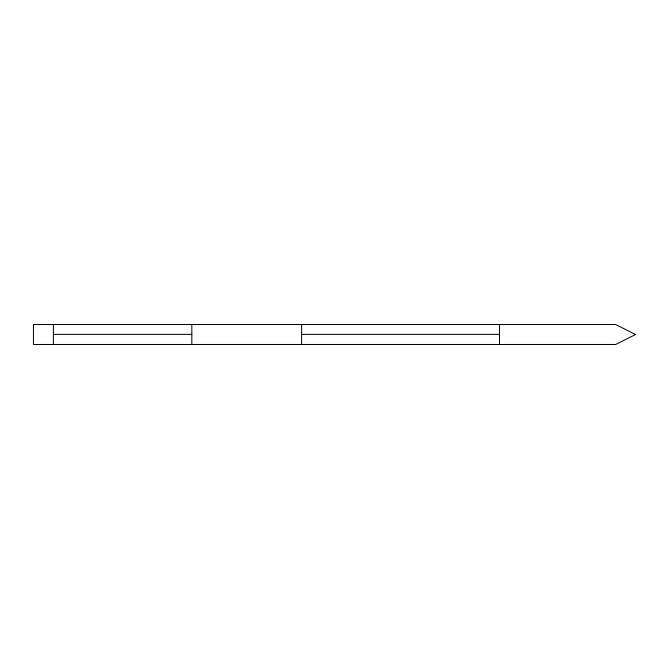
<?xml version="1.0" encoding="UTF-8"?>
<svg xmlns="http://www.w3.org/2000/svg" width="669" height="669" viewBox="0 0 669 669"><rect width="100%" height="100%" fill="white"/><g stroke="black" fill="none" stroke-linecap="round" stroke-linejoin="round"><path stroke-width="1" d="M53.411 334.375L191.827 334.375M301.602 334.375L499.492 334.375M499.492 324.515L499.492 344.485M301.602 324.515L301.602 344.485M191.827 324.515L191.827 344.485M53.411 324.515L53.411 344.485M635.55 334.5L615.631 344.485L33.45 344.485L33.45 324.515L615.631 324.515L635.55 334.5"/></g></svg>
